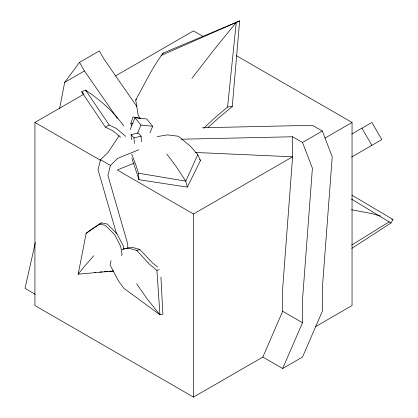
<?xml version="1.0" encoding="UTF-8"?>
<svg xmlns="http://www.w3.org/2000/svg" width="418" height="418" viewBox="0 0 418 418"><rect width="100%" height="100%" fill="white"/><g stroke="black" fill="none" stroke-linecap="round" stroke-linejoin="round"><path stroke-width="0.63" d="M181.323 139.231L292.59 136.759L292.59 156.787L282.678 288.389L282.678 311.274L262.859 357.05L282.678 368.493L302.501 357.05L322.32 311.274L322.32 288.389L332.232 156.787L322.32 131.038L312.408 125.316L202.448 127.756M208.007 127.506L218.327 118.195L232.272 106.548L239.645 20.9L163.229 53.06C152.236 67.455 144.623 84.19 135.719 99.923L138.227 115.556L140.552 118.655M203.759 128.274L213.922 118.634L227.58 107.018L236.248 22.426L239.645 20.9M59.633 108.471L64.649 82.403L79.519 62.376L99.338 50.933L104.291 59.518L136.895 106.574M113.654 270.995L78.176 274.182L86.171 233.291L91.62 229.168L101.506 222.862L107.342 224.053L117.066 233.918L123.315 245.977L123.864 249.039M35.352 242.612L25.012 288.389L35.473 294.429M111.063 260.566L110.07 264.96L118.425 280.854L123.832 288.284L159.948 314.77L162.889 314.279L160.946 277.197M119.078 135.772L107.933 152.58L100.503 159.733L98.026 169.745L116.585 234.038M138.99 149.696L117.845 158.302L110.415 165.455L107.933 175.466L127.756 244.128L127.756 248.579M131.372 125.729L130.865 123.336L133.008 117.003L140.359 118.346M130.15 129.622L135.009 117.74L146.744 118.963L152.669 126.293L149.994 132.83M137.532 133.389L140.934 125.076L135.009 117.74M282.678 368.493L302.501 322.717L302.501 299.831L312.408 168.229L302.501 142.481L292.59 136.759M157.184 136.608L167.456 134.883L178.481 136.258L190.859 146.692L197.761 154.66L185.764 181.151L187.337 187.123L138.969 179.714L131.895 158.349M187.337 187.123L200.478 160.475L197.761 154.66M121.507 255.696L122.113 254.546L120.708 246.495L114.778 234.801L105.294 225.328L99.395 224.147L86.171 233.291M351.851 248.349L390.955 222.972L392.988 219.492L351.987 195.206M162.571 54.152L163.229 53.06M191.893 78.385L213.363 50.604L236.248 22.426L161.061 55.484M78.176 274.182L85.408 265.2L93.846 255.722M351.695 245.026L389.137 221.874M99.395 224.147L101.506 222.862M135.719 99.923L136.665 99.359M64.649 82.403L84.473 70.961L117.442 118.55M262.896 357.029L193.487 397.1L34.919 305.553L34.919 122.453L84.013 94.113M115.614 75.867L193.487 30.906L203.08 36.444M302.501 142.481L322.32 131.038M117.306 170.021L193.487 214L292.804 156.661M324.964 138.092L352.05 122.453L352.05 305.553L315.371 326.73M351.867 134.006L371.874 122.453L381.786 139.622L351.601 157.048M123.864 126.142C113.759 111.653 100.184 99.949 85.58 90.157L81.682 91.835L105.362 127.135L109.244 125.029L116.528 128.608L125.755 136.362M117.845 169.745L134.157 163.109M121.831 249.441L128.734 248.161L136.77 250.455L139.8 249.462L152.779 263.126L157.628 267.039M136.77 250.455L149.299 264.082L156.896 270.321L159.321 269.704M131.372 139.57L131.095 134.643L138.217 132.94L141.138 136.195L141.456 141.739M131.095 134.643L134.016 137.898L141.138 136.195M123.279 248.929L124.507 248.689M125.729 248.444L131.853 247.237L139.8 249.462M227.58 107.018L232.272 106.548M94.546 272.437L95.837 272.343M99.709 272.071L102.295 271.888M104.228 271.747L108.105 271.475M109.396 271.381L113.268 271.11M195.64 152.481L292.59 156.787M140.934 125.076L152.669 126.293M131.717 154.185L135.521 163.997L138.499 173.193L185.764 181.151L175.962 166.192L166.829 154.07M130.865 123.336L132.705 123.671M351.528 209.768L371.659 213.546L380.443 215.991M391.734 219.142L392.988 219.492M105.362 127.135L112.729 130.703L120.724 137.276M236.374 55.667L352.05 122.453M100.503 159.733L110.415 165.455M34.919 122.453L100.377 160.246M282.678 311.274L302.501 322.717M351.491 199.083L390.955 222.972M86.442 91.114L85.58 90.157L109.244 125.029M81.682 91.835L83.386 93.731M199.647 159.53L200.478 160.475M136.602 283.759L147.606 299.492L159.948 314.77L156.896 270.321M361.962 128.18L371.874 145.344M79.519 62.376L84.473 70.961M138.499 173.193L138.969 179.714M134.016 137.898L134.335 143.442M193.487 214L193.487 397.1"/></g></svg>
